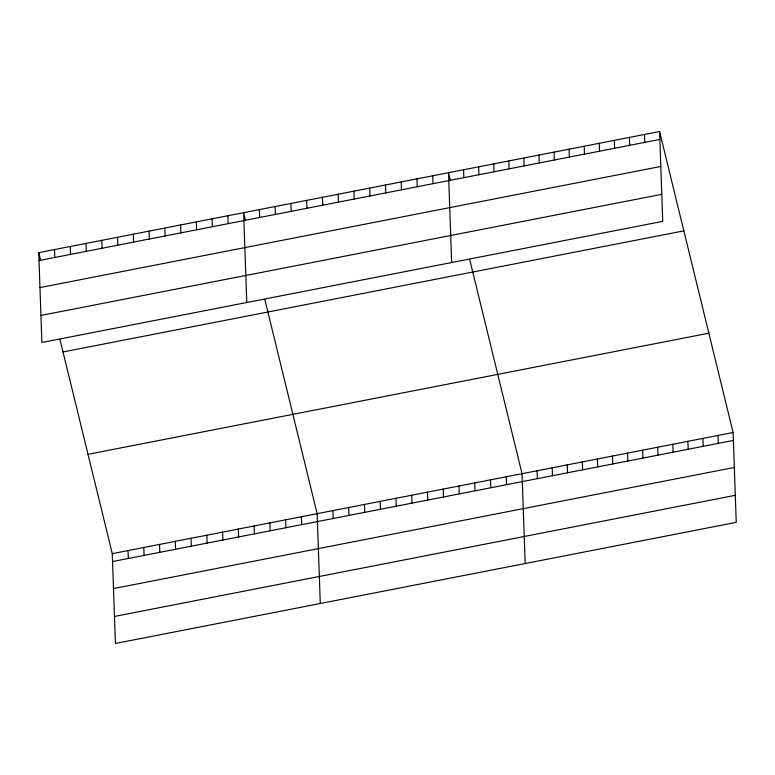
<?xml version="1.0" encoding="UTF-8"?>
<svg xmlns="http://www.w3.org/2000/svg" width="775" height="775" viewBox="0 0 775 775"><rect width="100%" height="100%" fill="white"/><g stroke="black" fill="none" stroke-linecap="round" stroke-linejoin="round"><path stroke-width="1.16" d="M659.583 131.527L662.722 221.35L41.889 342.482L38.75 252.65L659.583 131.527L733.111 432.518L736.25 522.35L115.417 643.473L112.278 553.65L59.985 339.566M39.021 260.545L659.864 139.422M39.971 287.583L660.804 166.46M40.939 315.444L661.782 194.312M63.017 351.976L683.85 230.853M88.011 454.315L708.854 333.192M112.278 553.65L733.111 432.518M112.549 561.546L733.392 440.423M113.499 588.583L734.332 467.461M114.468 616.445L735.31 495.312M450.43 180.604L448.502 172.709L451.641 262.531M469.737 259.615L522.03 473.699L525.169 563.532M245.559 220.584L243.631 212.679L246.76 302.512M264.856 299.596L317.149 513.68L320.288 603.502M38.75 252.65L40.678 260.555M718.038 435.463L718.309 443.358M702.954 438.408L703.235 446.303M687.88 441.343L688.161 449.248M672.807 444.288L673.078 452.183M657.723 447.233L658.004 455.128M644.509 134.463L644.79 142.368M642.649 450.168L642.921 458.073M629.436 137.407L629.707 145.303M627.566 453.113L627.847 461.009M614.352 140.352L614.633 148.248M612.492 456.058L612.773 463.954M599.278 143.288L599.55 151.193M597.418 458.994L597.69 466.899M584.205 146.233L584.476 154.128M582.335 461.939L582.616 469.834M569.121 149.168L569.402 157.073M567.261 464.874L567.533 472.779M554.048 152.113L554.319 160.018M552.188 467.819L552.459 475.724M538.964 155.058L539.245 162.953M537.104 470.764L537.385 478.659M523.89 157.993L524.162 165.898M508.817 160.938L509.088 168.843M506.269 476.78L506.54 484.675M493.733 163.883L494.014 171.779M490.507 479.851L490.788 487.756M478.659 166.819L478.931 174.724M474.746 482.932L475.027 490.827M463.576 169.764L463.857 177.669M458.994 486.002L459.265 493.898M432.741 175.78L433.022 183.685M443.232 489.073L443.503 496.978M416.979 178.86L417.26 186.756M427.471 492.154L427.742 500.049M401.227 181.931L401.498 189.827M411.709 495.225L411.99 503.13M385.466 185.002L385.737 192.907M395.948 498.306L396.228 506.201M369.704 188.083L369.975 195.978M380.196 501.377L380.467 509.272M353.942 191.154L354.223 199.059M364.434 504.448L364.705 512.352M338.181 194.234L338.462 202.13M348.673 507.528L348.944 515.423M322.429 197.305L322.7 205.201M332.911 510.599L333.192 518.504M306.668 200.376L306.939 208.281M290.906 203.457L291.177 211.352M301.388 516.751L301.669 524.646M275.144 206.528L275.425 214.433M285.636 519.822L285.907 527.727M259.383 209.608L259.664 217.504M269.874 522.902L270.146 530.798M254.113 525.973L254.394 533.878M227.869 215.75L228.141 223.655M238.351 529.054L238.632 536.949M212.108 218.831L212.379 226.726M222.59 532.125L222.871 540.02M196.346 221.902L196.627 229.807M206.838 535.196L207.109 543.101M180.585 224.973L180.866 232.878M191.076 538.276L191.347 546.172M164.823 228.053L165.104 235.949M175.315 541.347L175.586 549.252M149.071 231.124L149.343 239.029M159.553 544.428L159.834 552.323M133.31 234.205L133.581 242.1M143.792 547.499L144.072 555.394M117.548 237.276L117.829 245.181M128.04 550.57L128.311 558.475M101.787 240.347L102.067 248.252M86.025 243.428L86.306 251.323M70.273 246.498L70.544 254.403M54.512 249.579L54.783 257.474"/></g></svg>
